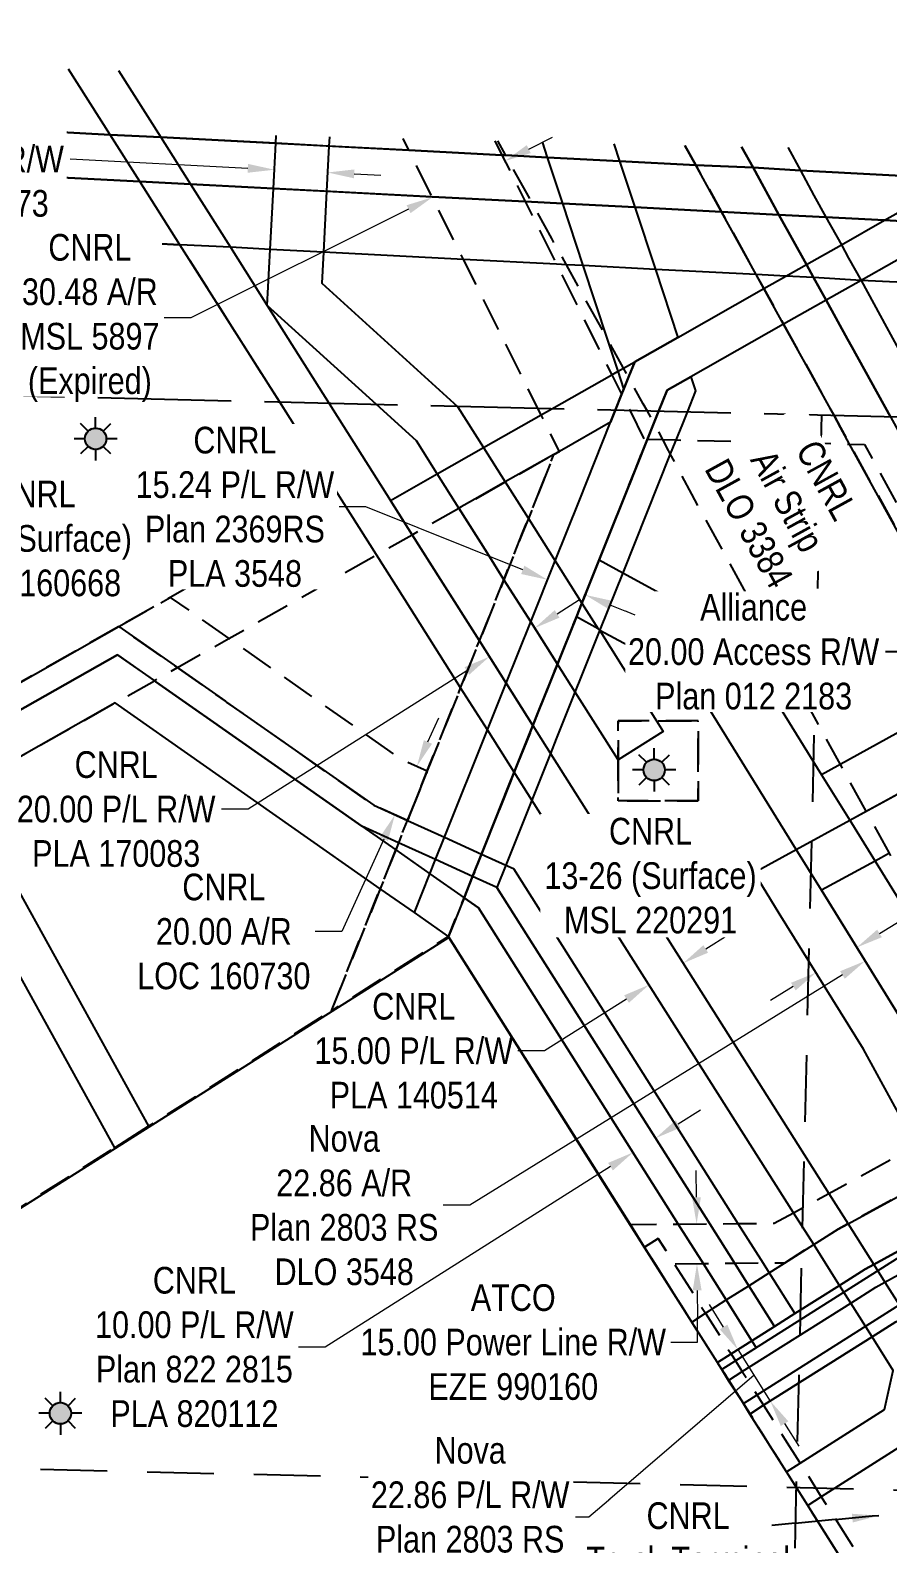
# Model space of a CAD drawing. Extents: x 390804 to 394411, y 6076507 to 6079809.
# Drawn here: x 393411 to 393733, y 6077381 to 6077949 of the extents above; entities that cross this region are included whole.
import ezdxf

# ---------------------------------------------------------------- set-up
doc = ezdxf.new("R2010")
doc.units = 0
doc.header["$LTSCALE"] = 5
doc.header["$PDSIZE"] = 0.5
for name, pattern in [('foc-ACCESSROAD', [3.75, 2.5, -1.25]), ('foc-FLOWLINE', [3.75, 2.5, -1.25]), ('foc-LSD', [8, 5, -3]), ('foc-UNSURVEYED', [12.5, 10, -2.5])]:
    doc.linetypes.add(name, pattern=pattern)
doc.layers.get('Defpoints').update_dxf_attribs({"color": 9})
for name, color, linetype in [('C-AR', 13, 'foc-ACCESSROAD'), ('C-RW', 13, 'Continuous'), ('C-WS', 13, 'foc-ACCESSROAD'), ('C-WS-S', 13, 'Continuous'), ('F-AR', 190, 'foc-ACCESSROAD'), ('F-EZE', 190, 'foc-FLOWLINE'), ('F-RW', 190, 'Continuous'), ('L-SECTION-LSD', 7, 'foc-LSD'), ('L-TITLEDB', 4, 'Continuous'), ('L-USEC', 7, 'foc-UNSURVEYED')]:
    doc.layers.add(name, color=color, linetype=linetype)
for name, color, linetype, lineweight in [('C-AR-T', 13, 'Continuous', 9), ('C-RW-T', 13, 'Continuous', 9), ('C-WS-T', 13, 'Continuous', 9), ('F-AR-T', 190, 'Continuous', 9), ('F-RW-T', 190, 'Continuous', 9)]:
    doc.layers.add(name, color=color, linetype=linetype, lineweight=lineweight)
doc.styles.add('80CG', font='ARIALN.TTF', dxfattribs={"height": 10})
doc.styles.add('80L', font='ARIALN.TTF', dxfattribs={"height": 10})
doc.dimstyles.new('Compass 5 000', dxfattribs={"dimscale": 5, "dimtxt": 9, "dimasz": 2, "dimexe": 0.2, "dimexo": 0.0625, "dimgap": 0.5, "dimtad": 0, "dimtih": 1, "dimtoh": 1, "dimzin": 0, "dimdsep": 46, "dimtxsty": '80CG', "dimcen": 0.1, "dimse1": 1, "dimse2": 1, "dimclrd": 256, "dimclrt": 256, "dimaunit": 1, "dimadec": 4, "dimazin": 0, "dimtfac": 0.06, "dimtofl": 0, "dimtmove": 0, "dimatfit": 1, "dimfxl": 0.2, "dimtolj": 1, "dimtzin": 0, "dimlwd": -1, "dimarcsym": 0})

# ---------------------------------------------------------------- blocks, each defined once
blk = doc.blocks.new('*D27')
at = {"layer": 'C-RW', "transparency": 16777216}
for p, q in [((393323.32, 6077797.19), (393332.07, 6077802.03)), ((393292.71, 6077780.23), (393279.58, 6077772.96)), ((393279.58, 6077772.96), (393269.58, 6077772.96))]:
    blk.add_line(p, q, dxfattribs=at)
for points in [[(393322.51, 6077798.65), (393324.13, 6077795.73), (393314.57, 6077792.34)], [(393291.9, 6077781.69), (393293.52, 6077778.78), (393301.46, 6077785.08)]]:
    blk.add_solid(points, dxfattribs=at)
at = {"layer": 'Defpoints', "color": 0, "transparency": 16777216}
for p in [(393301.46, 6077785.08), (393420.48, 6077601.12), (393407.36, 6077593.85)]:
    blk.add_point(p, dxfattribs=at)
at = {"layer": 'C-RW', "transparency": 16777216, "insert": (393230.49, 6077772.96), "char_height": 10, "attachment_point": 5, "style": '80CG'}
blk.add_mtext('\\A1;CNRL\\P15.00 P/L R/W\\PPlan 912 0653\\PPLA 900059', dxfattribs=at)
blk = doc.blocks.new('*D28')
at = {"layer": 'Defpoints', "color": 0, "transparency": 16777216}
for p in [(393752.53, 6077694), (393753.46, 6077694.51), (393762.19, 6077676.3)]:
    blk.add_point(p, dxfattribs=at)
at = {"layer": 'F-AR', "transparency": 16777216}
for p, q in [((393741.94, 6077715.61), (393731.94, 6077715.61)), ((393748.67, 6077703.29), (393741.94, 6077715.61)), ((393767.91, 6077668.03), (393772.7, 6077659.26))]:
    blk.add_line(p, q, dxfattribs=at)
for points in [[(393750.13, 6077704.09), (393747.2, 6077702.49), (393753.46, 6077694.51)], [(393769.37, 6077668.83), (393766.45, 6077667.24), (393763.12, 6077676.81)]]:
    blk.add_solid(points, dxfattribs=at)
at = {"layer": 'F-AR', "transparency": 16777216, "insert": (393682.53, 6077715.61), "char_height": 10, "attachment_point": 5, "style": '80CG', "bg_fill": 3, "box_fill_scale": 1.1, "bg_fill_color": 256, "bg_fill_true_color": 13158600, "bg_fill_transparency": 0}
blk.add_mtext('\\A1;Alliance\\P20.00 Access R/W\\PPlan 012 2183', dxfattribs=at)
blk = doc.blocks.new('*D33')
at = {"layer": 'C-AR-T', "transparency": 16777216}
for p, q in [((393598.19, 6077904.15), (393607.14, 6077908.63)), ((393553.08, 6077881.61), (393471.47, 6077840.81)), ((393471.47, 6077840.81), (393461.47, 6077840.81))]:
    blk.add_line(p, q, dxfattribs=at)
for points in [[(393597.45, 6077905.65), (393598.94, 6077902.66), (393589.25, 6077899.68)], [(393552.34, 6077883.1), (393553.83, 6077880.12), (393562.03, 6077886.08)]]:
    blk.add_solid(points, dxfattribs=at)
at = {"layer": 'Defpoints', "color": 0, "transparency": 16777216}
for p in [(393562.03, 6077886.08), (393620.57, 6077837.03), (393593.35, 6077823.42)]:
    blk.add_point(p, dxfattribs=at)
at = {"layer": 'C-AR-T', "transparency": 16777216, "insert": (393433.55, 6077840.81), "char_height": 10, "attachment_point": 5, "style": '80CG', "bg_fill": 3, "box_fill_scale": 1.1, "bg_fill_color": 256, "bg_fill_true_color": 13158600, "bg_fill_transparency": 0}
blk.add_mtext('\\A1;CNRL\\P30.48 A/R\\PMSL 5897\\P(Expired)', dxfattribs=at)
blk = doc.blocks.new('*D34')
at = {"layer": 'C-AR-T', "transparency": 16777216}
for p, q in [((393560.36, 6077681.8), (393564.49, 6077690.91)), ((393543.84, 6077645.38), (393528.11, 6077610.68)), ((393528.11, 6077610.68), (393518.11, 6077610.68))]:
    blk.add_line(p, q, dxfattribs=at)
for points in [[(393558.84, 6077682.49), (393561.88, 6077681.11), (393556.23, 6077672.69)], [(393542.32, 6077646.06), (393545.36, 6077644.69), (393547.97, 6077654.48)]]:
    blk.add_solid(points, dxfattribs=at)
at = {"layer": 'Defpoints', "color": 0, "transparency": 16777216}
for p in [(393556.43, 6077672.6), (393547.97, 6077654.48), (393548.17, 6077654.39)]:
    blk.add_point(p, dxfattribs=at)
at = {"layer": 'C-AR-T', "transparency": 16777216, "insert": (393483.81, 6077610.68), "char_height": 10, "attachment_point": 5, "style": '80CG'}
blk.add_mtext('\\A1;CNRL\\P20.00 A/R\\PLOC 160730', dxfattribs=at)
blk = doc.blocks.new('*D38')
at = {"layer": 'C-AR-T', "transparency": 16777216}
for p, q in [((393492.78, 6077896.94), (393426.14, 6077900.41)), ((393532.72, 6077894.87), (393542.71, 6077894.35))]:
    blk.add_line(p, q, dxfattribs=at)
for points in [[(393492.87, 6077898.61), (393492.7, 6077895.28), (393502.77, 6077896.42)], [(393532.81, 6077896.53), (393532.64, 6077893.2), (393522.74, 6077895.38)]]:
    blk.add_solid(points, dxfattribs=at)
at = {"layer": 'Defpoints', "color": 0, "transparency": 16777216}
for p in [(393502.77, 6077896.42), (393501.95, 6077880.74), (393521.92, 6077879.7)]:
    blk.add_point(p, dxfattribs=at)
at = {"layer": 'C-AR-T', "transparency": 16777216, "insert": (393386.6, 6077900.41), "char_height": 10, "attachment_point": 5, "style": '80CG', "bg_fill": 3, "box_fill_scale": 1.1, "bg_fill_color": 256, "bg_fill_true_color": 13158600, "bg_fill_transparency": 0}
blk.add_mtext('\\A1;CNRL\\P20.00 P/L R/W\\PPLA 230673', dxfattribs=at)
blk = doc.blocks.new('*D43')
at = {"layer": 'C-RW-T', "transparency": 16777216}
for p, q in [((393664.56, 6077604.18), (393673.01, 6077609.53)), ((393634.86, 6077585.38), (393604.14, 6077565.94)), ((393604.14, 6077565.94), (393594.14, 6077565.94))]:
    blk.add_line(p, q, dxfattribs=at)
for points in [[(393663.67, 6077605.59), (393665.45, 6077602.77), (393656.11, 6077598.83)], [(393633.97, 6077586.79), (393635.75, 6077583.98), (393643.31, 6077590.73)]]:
    blk.add_solid(points, dxfattribs=at)
at = {"layer": 'Defpoints', "color": 0, "transparency": 16777216}
for p in [(393643.31, 6077590.73), (393677.98, 6077564.27), (393665.19, 6077556.17)]:
    blk.add_point(p, dxfattribs=at)
at = {"layer": 'C-RW-T', "transparency": 16777216, "insert": (393555.05, 6077565.94), "char_height": 10, "attachment_point": 5, "style": '80CG'}
blk.add_mtext('\\A1;CNRL\\P15.00 P/L R/W\\PPLA 140514', dxfattribs=at)
blk = doc.blocks.new('*D45')
at = {"layer": 'C-RW-T', "transparency": 16777216}
for p, q in [((393537.06, 6077769.93), (393527.06, 6077769.93)), ((393595.95, 6077746.34), (393537.06, 6077769.93)), ((393628.65, 6077733.24), (393637.93, 6077729.52))]:
    blk.add_line(p, q, dxfattribs=at)
for points in [[(393596.57, 6077747.89), (393595.33, 6077744.79), (393605.23, 6077742.62)], [(393629.27, 6077734.78), (393628.03, 6077731.69), (393619.37, 6077736.96)]]:
    blk.add_solid(points, dxfattribs=at)
at = {"layer": 'Defpoints', "color": 0, "transparency": 16777216}
for p in [(393605.23, 6077742.62), (393593.18, 6077712.53), (393607.31, 6077706.87)]:
    blk.add_point(p, dxfattribs=at)
at = {"layer": 'C-RW-T', "transparency": 16777216, "insert": (393487.97, 6077769.93), "char_height": 10, "attachment_point": 5, "style": '80CG', "bg_fill": 3, "box_fill_scale": 1.1, "bg_fill_color": 256, "bg_fill_true_color": 13158600, "bg_fill_transparency": 0}
blk.add_mtext('\\A1;CNRL\\P15.24 P/L R/W\\PPlan 2369RS\\PPLA 3548', dxfattribs=at)
blk = doc.blocks.new('*D48')
at = {"layer": 'C-RW-T', "transparency": 16777216}
for p, q in [((393608.82, 6077729.85), (393617.27, 6077735.19)), ((393574.97, 6077708.44), (393492.97, 6077656.58)), ((393492.97, 6077656.58), (393482.97, 6077656.58))]:
    blk.add_line(p, q, dxfattribs=at)
for points in [[(393607.92, 6077731.25), (393609.71, 6077728.44), (393600.36, 6077724.5)], [(393574.08, 6077709.85), (393575.86, 6077707.03), (393583.42, 6077713.78)]]:
    blk.add_solid(points, dxfattribs=at)
at = {"layer": 'Defpoints', "color": 0, "transparency": 16777216}
for p in [(393596.26, 6077730.99), (393579.31, 6077720.28), (393583.42, 6077713.78)]:
    blk.add_point(p, dxfattribs=at)
at = {"layer": 'C-RW-T', "transparency": 16777216, "insert": (393443.43, 6077656.58), "char_height": 10, "attachment_point": 5, "style": '80CG'}
blk.add_mtext('\\A1;CNRL\\P20.00 P/L R/W\\PPLA 170083', dxfattribs=at)
blk = doc.blocks.new('*D50')
at = {"layer": 'C-RW-T', "transparency": 16777216}
for p, q in [((393654.19, 6077538.55), (393662.64, 6077543.89)), ((393628.84, 6077522.52), (393521.84, 6077454.85)), ((393521.84, 6077454.85), (393511.84, 6077454.85))]:
    blk.add_line(p, q, dxfattribs=at)
for points in [[(393653.3, 6077539.95), (393655.08, 6077537.14), (393645.74, 6077533.2)], [(393627.95, 6077523.93), (393629.73, 6077521.11), (393637.3, 6077527.86)]]:
    blk.add_solid(points, dxfattribs=at)
at = {"layer": 'Defpoints', "color": 0, "transparency": 16777216}
for p in [(393637.3, 6077527.86), (393653.28, 6077521.27), (393644.84, 6077515.93)]:
    blk.add_point(p, dxfattribs=at)
at = {"layer": 'C-RW-T', "transparency": 16777216, "insert": (393472.76, 6077454.85), "char_height": 10, "attachment_point": 5, "style": '80CG'}
blk.add_mtext('\\A1;CNRL\\P10.00 P/L R/W\\PPlan 822 2815\\PPLA 820112', dxfattribs=at)
blk = doc.blocks.new('*D57')
at = {"layer": 'Defpoints', "color": 0, "transparency": 16777216}
for p in [(393724.35, 6077599.66), (393757.92, 6077588.81), (393738.48, 6077576.8)]:
    blk.add_point(p, dxfattribs=at)
at = {"layer": 'F-AR-T', "transparency": 16777216}
for p, q in [((393752.3, 6077616.93), (393760.8, 6077622.19)), ((393715.85, 6077594.41), (393576.07, 6077508.03)), ((393576.07, 6077508.03), (393566.07, 6077508.03))]:
    blk.add_line(p, q, dxfattribs=at)
for points in [[(393751.42, 6077618.35), (393753.17, 6077615.52), (393743.79, 6077611.68)], [(393714.97, 6077595.82), (393716.72, 6077592.99), (393724.35, 6077599.66)]]:
    blk.add_solid(points, dxfattribs=at)
at = {"layer": 'F-AR-T', "transparency": 16777216, "insert": (393528.96, 6077508.03), "char_height": 10, "attachment_point": 5, "style": '80CG'}
blk.add_mtext('\\A1;Nova\\P22.86 A/R\\PPlan 2803 RS\\PDLO 3548', dxfattribs=at)
blk = doc.blocks.new('*D63')
at = {"layer": 'Defpoints', "color": 0, "transparency": 16777216}
for p in [(393721.23, 6077604.74), (393728.11, 6077593.59), (393712.81, 6077584.15)]:
    blk.add_point(p, dxfattribs=at)
at = {"layer": 'F-RW-T', "transparency": 16777216}
for p, q in [((393729.74, 6077609.99), (393756.55, 6077626.52)), ((393756.55, 6077626.52), (393766.55, 6077626.52)), ((393697.42, 6077590.06), (393688.91, 6077584.81))]:
    blk.add_line(p, q, dxfattribs=at)
for points in [[(393728.87, 6077611.41), (393730.62, 6077608.57), (393721.23, 6077604.74)], [(393696.55, 6077591.47), (393698.3, 6077588.64), (393705.93, 6077595.31)]]:
    blk.add_solid(points, dxfattribs=at)
at = {"layer": 'F-RW-T', "transparency": 16777216, "insert": (393805.63, 6077626.52), "char_height": 10, "attachment_point": 5, "style": '80CG', "bg_fill": 3, "box_fill_scale": 1.1, "bg_fill_color": 256, "bg_fill_true_color": 13158600, "bg_fill_transparency": 0}
blk.add_mtext('\\A1;Alliance\\P18.00 P/L R/W\\PPlan 012 2193\\PDPL 982617', dxfattribs=at)
blk = doc.blocks.new('*D72')
at = {"layer": 'Defpoints', "color": 0, "transparency": 16777216}
for p in [(393686.17, 6077459.97), (393698.37, 6077440.65), (393688.79, 6077434.61)]:
    blk.add_point(p, dxfattribs=at)
at = {"layer": 'F-RW-T', "transparency": 16777216}
for p, q in [((393671.26, 6077462.38), (393665.92, 6077470.84)), ((393676.6, 6077453.93), (393688.79, 6077434.61)), ((393682.7, 6077444.27), (393620.75, 6077391.07)), ((393694.13, 6077426.15), (393699.47, 6077417.7)), ((393620.75, 6077391.07), (393615.75, 6077391.07))]:
    blk.add_line(p, q, dxfattribs=at)
for points in [[(393672.67, 6077463.27), (393669.85, 6077461.49), (393676.6, 6077453.93)], [(393695.54, 6077427.04), (393692.72, 6077425.26), (393688.79, 6077434.61)]]:
    blk.add_solid(points, dxfattribs=at)
at = {"layer": 'F-RW-T', "transparency": 16777216, "insert": (393576.21, 6077391.07), "char_height": 10, "attachment_point": 5, "style": '80CG', "bg_fill": 3, "box_fill_scale": 1.1, "bg_fill_color": 256, "bg_fill_true_color": 13158600, "bg_fill_transparency": 0}
blk.add_mtext('\\A1;Nova\\P22.86 P/L R/W\\PPlan 2803 RS\\PDPL 3598', dxfattribs=at)
blk = doc.blocks.new('*D73')
at = {"layer": 'Defpoints', "color": 0, "transparency": 16777216}
for p in [(393670.25, 6077501.1), (393661.27, 6077486.1), (393670.37, 6077486.17)]:
    blk.add_point(p, dxfattribs=at)
at = {"layer": 'F-RW-T', "transparency": 16777216}
for p, q in [((393661.08, 6077511.03), (393661, 6077521.03)), ((393661.35, 6077476.1), (393661.43, 6077466.1)), ((393661.51, 6077456.67), (393661.43, 6077466.1)), ((393651.51, 6077456.67), (393661.51, 6077456.67))]:
    blk.add_line(p, q, dxfattribs=at)
for points in [[(393662.74, 6077511.04), (393659.41, 6077511.02), (393661.15, 6077501.03)], [(393663.02, 6077476.11), (393659.69, 6077476.08), (393661.27, 6077486.1)]]:
    blk.add_solid(points, dxfattribs=at)
at = {"layer": 'F-RW-T', "transparency": 16777216, "insert": (393592.37, 6077456.67), "char_height": 10, "attachment_point": 5, "style": '80CG'}
blk.add_mtext('\\A1;ATCO\\P15.00 Power Line R/W\\PEZE 990160', dxfattribs=at)
blk = doc.blocks.new('GAS')
h = blk.add_hatch(color=255)
h.dxf.hatch_style = 1
edge = h.paths.add_edge_path()
edge.add_arc((0, 0), 0.9, 0, 360)
for p, q in [((-0.57, 0.57), (-1.14, 1.14)), ((0, 0.81), (0, 1.62)), ((0.57, 0.57), (1.14, 1.14)), ((-0.81, 0), (-1.62, 0)), ((1.62, 0), (0.81, 0)), ((-0.57, -0.57), (-1.14, -1.14)), ((0, -0.81), (0, -1.62)), ((1.14, -1.14), (0.57, -0.57))]:
    blk.add_line(p, q)
blk.add_circle((0, 0), 0.8)

msp = doc.modelspace()

# ---------------------------------------------------------------- linework, layer by layer
at = {"layer": 'C-AR', "flags": 128}
for points in [[(393585.469, 6077907.261), (393588.139, 6077901.918), (393596.865, 6077884.452), (393608.606, 6077860.96), (393629.315, 6077819.522), (393633.012, 6077812.121), (393636.174, 6077806.031), (393642.127, 6077793.887), (393638.224, 6077784.135), (393624.589, 6077750.053), (393618.114, 6077733.868), (393616.042, 6077728.69), (393608.952, 6077710.97), (393601.896, 6077693.334), (393599.748, 6077687.964), (393592.737, 6077670.44), (393580.462, 6077639.761), (393577.117, 6077631.399), (393573.894, 6077623.343), (393568.08, 6077608.81), (393524.146, 6077581.022), (393542.462, 6077626.777), (393548.278, 6077641.306), (393549.347, 6077643.982), (393552.687, 6077652.343), (393560.127, 6077670.922), (393572.634, 6077702.154), (393579.666, 6077719.721), (393588.85, 6077742.651), (393595.872, 6077760.205), (393598.04, 6077765.624), (393607.646, 6077789.643), (393609.655, 6077790.802), (393602.816, 6077804.482), (393601.622, 6077806.863), (393573.677, 6077862.773), (393561.932, 6077886.267), (393553.203, 6077903.733), (393551.025, 6077908.089)], [(393656.76, 6077905.547), (393660.828, 6077898.142), (393670.478, 6077880.629), (393683.487, 6077857.066), (393686.373, 6077851.812), (393693.767, 6077838.493), (393703.427, 6077820.977), (393712.683, 6077804.191), (393715.11, 6077799.765), (393718.55, 6077793.52), (393768.514, 6077702.804), (393778.287, 6077685.107), (393786.861, 6077669.5), (393835.678, 6077580.97), (393836.439, 6077579.686), (393842.966, 6077567.77), (393849.839, 6077555.327), (393850.273, 6077554.55), (393857.247, 6077541.876), (393875.318, 6077509.066), (393884.96, 6077491.56), (393940.764, 6077390.257), (393948.145, 6077376.858), (393955.468, 6077363.464), (393962.891, 6077350.064), (393973.15, 6077331.546), (393991.844, 6077297.679), (393993.364, 6077294.929), (394000.596, 6077281.808), (394005.998, 6077272.06), (394007.798, 6077268.783), (394014.233, 6077257.061), (394015.019, 6077255.629), (394018.162, 6077249.903), (394019.231, 6077247.957), (394027.887, 6077232.189), (394029.372, 6077229.485), (394042.196, 6077206.123), (394046.821, 6077197.699), (394063.681, 6077166.987), (394095.217, 6077109.541), (394127.988, 6077049.837), (394142.846, 6077022.777), (394143.435, 6077021.703), (394145.939, 6077017.148), (394145.306, 6077016.799), (394142.302, 6077015.145), (394131.23, 6077009.046), (394097.332, 6076990.372), (394096.802, 6076989.822), (394092.582, 6076987.682), (394092.359, 6076988.087), (394091.017, 6076990.524), (394087.21, 6076997.45), (394074.734, 6077020.104), (394072.773, 6077023.635), (394051.505, 6077062.303), (394037.274, 6077088.153), (394021.09, 6077117.555), (393986.727, 6077179.976), (393975.714, 6077199.984), (393966.896, 6077216.002), (393956.039, 6077235.725), (393948.463, 6077249.488), (393947.968, 6077250.387), (393946.385, 6077253.232), (393939.138, 6077266.428), (393938.121, 6077268.274), (393937.672, 6077269.091), (393935.019, 6077273.91), (393934.281, 6077275.251), (393927.842, 6077286.948), (393913.581, 6077312.854), (393903.369, 6077331.405), (393896.011, 6077344.771), (393888.633, 6077358.173), (393881.256, 6077371.576), (393823.154, 6077477.116), (393815.908, 6077490.279), (393806.445, 6077507.469), (393799.144, 6077520.733), (393796.689, 6077525.192), (393789.397, 6077538.442), (393782.148, 6077551.61), (393733.443, 6077640.087), (393724.77, 6077655.843), (393659.31, 6077774.76), (393651.281, 6077789.866), (393650.608, 6077791.133), (393648.457, 6077795.181), (393645.14, 6077801.422), (393642.673, 6077805.875), (393641.124, 6077808.674), (393635.617, 6077818.631), (393633.732, 6077822.035), (393627.75, 6077832.846), (393612.296, 6077860.768), (393606.841, 6077870.625), (393599.258, 6077884.328), (393589.564, 6077901.846), (393586.582, 6077907.234)]]:
    msp.add_lwpolyline(points, dxfattribs=at)
msp.add_lwpolyline([(393560.127, 6077670.922), (393552.687, 6077652.343), (393540.013, 6077658.091), (393484.856, 6077696.768), (393484.449, 6077697.054), (393466.957, 6077709.32), (393466.41, 6077709.702), (393444.437, 6077725.112), (393463.708, 6077736.022), (393485.681, 6077720.614), (393486.162, 6077720.276), (393504.027, 6077707.748), (393549.966, 6077675.536), (393560.127, 6077670.922)], close=True, dxfattribs=at)
at = {"layer": 'C-RW', "flags": 128}
for points in [[(393744.919, 6077422.153), (393707.904, 6077398.747), (393702.807, 6077395.485), (393694.835, 6077408.116), (393699.933, 6077411.379), (393731.664, 6077431.492), (393734.927, 6077446.051), (393726.975, 6077458.713), (393718.944, 6077471.381), (393714.74, 6077478.011), (393705.054, 6077493.288), (393697.463, 6077505.262), (393599.338, 6077660.029), (393592.737, 6077670.44), (393582.687, 6077686.293), (393572.634, 6077702.154), (393551.691, 6077735.188), (393541.068, 6077751.943), (393528.062, 6077772.456), (393504.767, 6077809.195), (393467.295, 6077868.304), (393452.293, 6077891.966), (393441.138, 6077909.56), (393425.59, 6077934.08)], [(393444.355, 6077933.666), (393460.23, 6077908.568), (393471.355, 6077890.975), (393486.32, 6077867.314), (393500.118, 6077845.502), (393523.358, 6077808.747), (393546.335, 6077772.423), (393554.485, 6077759.536), (393565.081, 6077742.783), (393579.666, 6077719.721), (393589.706, 6077703.844), (393599.748, 6077687.964), (393606.342, 6077677.537), (393710.715, 6077512.514), (393717.934, 6077501.101), (393727.579, 6077485.851), (393731.784, 6077479.203), (393739.818, 6077466.5)], [(393523.432, 6077908.752), (393523.252, 6077905.29), (393522.369, 6077888.323), (393521.182, 6077865.502), (393520.58, 6077853.929), (393571.51, 6077807.588), (393581.225, 6077792.226), (393589.395, 6077779.302), (393598.04, 6077765.624), (393608.069, 6077749.758), (393618.114, 6077733.868), (393624.183, 6077724.266), (393624.795, 6077723.662), (393646.047, 6077689.677), (393648.546, 6077685.724), (393631.691, 6077675.045), (393615.539, 6077700.524), (393608.952, 6077710.97), (393598.899, 6077726.837), (393588.85, 6077742.651), (393582.521, 6077752.698), (393571.921, 6077769.432), (393563.818, 6077782.346), (393556.02, 6077794.682), (393541.013, 6077808.322), (393500.118, 6077845.502), (393501.216, 6077866.539), (393502.403, 6077889.361), (393503.286, 6077906.328), (393503.437, 6077909.233)], [(393630.078, 6077906.188), (393632.247, 6077899.627), (393637.967, 6077882.315), (393645.661, 6077859.032), (393654.083, 6077833.549), (393637.929, 6077824.411), (393635.617, 6077818.631), (393633.88, 6077814.291), (393631.703, 6077820.881), (393627.75, 6077832.846), (393618.632, 6077860.437), (393610.938, 6077883.721), (393605.216, 6077901.032), (393603.299, 6077906.832)], [(393948.145, 6077376.858), (393940.764, 6077390.257), (393884.96, 6077491.56), (393875.318, 6077509.066), (393857.247, 6077541.876), (393850.273, 6077554.55), (393849.839, 6077555.327), (393842.966, 6077567.77), (393836.439, 6077579.686), (393835.678, 6077580.97), (393786.861, 6077669.5), (393778.287, 6077685.107), (393768.514, 6077702.804), (393718.55, 6077793.52), (393715.11, 6077799.765), (393712.683, 6077804.191), (393703.427, 6077820.977), (393693.767, 6077838.493), (393686.373, 6077851.812), (393683.487, 6077857.066), (393670.478, 6077880.629), (393660.828, 6077898.142), (393656.76, 6077905.547)], [(393677.973, 6077905.037), (393682.319, 6077897.208), (393692.033, 6077879.504), (393702.327, 6077860.837), (393705.027, 6077855.943), (393709.686, 6077847.498), (393717.738, 6077832.887), (393719.345, 6077829.971), (393733.836, 6077803.683), (393784.564, 6077711.563), (393794.221, 6077694.029), (393802.939, 6077678.297), (393851.78, 6077589.721), (393852.449, 6077588.51), (393859.067, 6077576.503), (393865.027, 6077565.687), (393868.469, 6077559.425), (393872.461, 6077552.178), (393891.35, 6077517.902), (393900.999, 6077500.394), (393958.607, 6077395.872), (393965.989, 6077382.478), (393973.231, 6077369.048)], [(393733.836, 6077803.683), (393719.345, 6077829.971), (393717.738, 6077832.887), (393709.686, 6077847.498), (393705.027, 6077855.943), (393702.327, 6077860.837), (393692.033, 6077879.504), (393682.319, 6077897.208), (393677.973, 6077905.037)], [(393695.414, 6077904.617), (393695.425, 6077904.598), (393700.061, 6077896.101), (393705.164, 6077886.748), (393709.667, 6077878.587), (393715.434, 6077868.224), (393718.161, 6077863.192), (393722.913, 6077854.924), (393732.349, 6077837.32), (393750.964, 6077803.271)], [(393760.041, 6077875.821), (393722.913, 6077854.924), (393709.686, 6077847.498), (393693.767, 6077838.493), (393658.955, 6077818.802), (393650.086, 6077813.786), (393646.883, 6077805.773), (393645.14, 6077801.422), (393642.702, 6077795.325), (393642.127, 6077793.887), (393638.224, 6077784.135), (393624.589, 6077750.053), (393618.114, 6077733.868), (393616.042, 6077728.69), (393608.952, 6077710.97), (393601.896, 6077693.334), (393599.748, 6077687.964), (393592.737, 6077670.44), (393580.462, 6077639.761), (393577.117, 6077631.399), (393573.894, 6077623.343), (393568.08, 6077608.81), (393555.286, 6077617.784), (393561.09, 6077632.317), (393563.242, 6077637.683), (393566.59, 6077646.048), (393582.687, 6077686.293), (393589.706, 6077703.844), (393598.899, 6077726.837), (393608.069, 6077749.758), (393617.029, 6077772.159), (393628.852, 6077801.72), (393630.631, 6077806.165), (393633.012, 6077812.121), (393633.88, 6077814.291), (393635.617, 6077818.631), (393637.929, 6077824.411), (393654.083, 6077833.549), (393686.373, 6077851.812), (393694.632, 6077856.485), (393702.327, 6077860.837), (393715.434, 6077868.224), (393731.681, 6077877.442), (393759.23, 6077893.026)], [(393381.793, 6077689.645), (393444.437, 6077725.112), (393466.41, 6077709.703), (393466.957, 6077709.32), (393484.449, 6077697.054), (393484.856, 6077696.768), (393540.013, 6077658.091), (393552.686, 6077652.343), (393559.084, 6077649.449), (393566.59, 6077646.048), (393580.462, 6077639.761), (393589.576, 6077635.632), (393592.437, 6077634.334), (393676.664, 6077501.159), (393686.066, 6077486.294), (393688.358, 6077482.671), (393697.987, 6077467.434), (393690.38, 6077462.631), (393680.761, 6077477.829), (393675.456, 6077486.212), (393666.057, 6077501.07), (393586.229, 6077627.27), (393577.117, 6077631.399), (393563.242, 6077637.683), (393555.738, 6077641.087), (393549.346, 6077643.983), (393535.531, 6077650.244), (393476.229, 6077691.829), (393475.785, 6077692.14), (393458.315, 6077704.391), (393457.742, 6077704.793), (393443.923, 6077714.483), (393378.318, 6077677.34)], [(393378.318, 6077677.34), (393443.923, 6077714.483), (393457.743, 6077704.792), (393458.315, 6077704.391), (393475.785, 6077692.14), (393476.229, 6077691.829), (393535.531, 6077650.244), (393548.278, 6077641.306), (393561.085, 6077632.323), (393573.894, 6077623.343), (393579.324, 6077619.535), (393654.283, 6077501.001), (393663.692, 6077486.126), (393672.275, 6077472.55), (393681.839, 6077457.192), (393683.49, 6077454.537), (393675.756, 6077449.692), (393670.643, 6077446.42), (393669.501, 6077448.249), (393668.988, 6077449.082), (393659.35, 6077464.259), (393641.611, 6077492.352), (393636.286, 6077500.773), (393568.081, 6077608.811), (393555.286, 6077617.784), (393542.462, 6077626.777), (393443.059, 6077696.48), (393385.693, 6077664.006)], [(393395.787, 6077645.758), (393455.58, 6077537.654), (393442.886, 6077529.627), (393382.775, 6077638.306)], [(393735.88, 6077464.296), (393726.994, 6077458.683), (393686.278, 6077433.018), (393681.13, 6077429.716), (393678.049, 6077434.722), (393673.185, 6077442.43), (393678.274, 6077445.704), (393718.944, 6077471.381), (393728.368, 6077477.33), (393731.784, 6077479.203), (393764.792, 6077497.293)], [(393744.763, 6077328.94), (393705.53, 6077391.144), (393702.807, 6077395.485), (393694.835, 6077408.116), (393681.13, 6077429.716), (393686.278, 6077433.018), (393726.994, 6077458.683), (393735.88, 6077464.296), (393739.839, 6077466.467), (393744.096, 6077468.83), (393771.916, 6077484.053), (393840.581, 6077358.762)]]:
    msp.add_lwpolyline(points, dxfattribs=at)
for points in [[(393601.896, 6077693.334), (393599.748, 6077687.964), (393589.706, 6077703.844), (393579.666, 6077719.721), (393565.081, 6077742.783), (393554.485, 6077759.536), (393546.335, 6077772.423), (393563.818, 6077782.346), (393581.225, 6077792.226), (393602.816, 6077804.482), (393606.804, 6077806.738), (393629.315, 6077819.522), (393631.704, 6077820.88), (393633.732, 6077822.035), (393637.929, 6077824.411), (393635.617, 6077818.631), (393633.88, 6077814.291), (393633.012, 6077812.121), (393630.631, 6077806.165), (393628.852, 6077801.72), (393609.655, 6077790.802), (393607.646, 6077789.643), (393589.395, 6077779.302), (393577.94, 6077772.815), (393571.921, 6077769.432), (393582.521, 6077752.698), (393588.85, 6077742.651), (393598.899, 6077726.837), (393608.952, 6077710.97), (393601.896, 6077693.334)], [(393690.38, 6077462.631), (393681.839, 6077457.192), (393672.27, 6077472.542), (393663.688, 6077486.12), (393654.279, 6077500.997), (393579.324, 6077619.535), (393573.893, 6077623.343), (393577.117, 6077631.399), (393580.462, 6077639.761), (393592.736, 6077670.439), (393599.747, 6077687.963), (393601.896, 6077693.334), (393608.969, 6077711.013), (393616.041, 6077728.69), (393624.589, 6077750.054), (393638.223, 6077784.135), (393642.126, 6077793.888), (393645.14, 6077801.422), (393646.883, 6077805.773), (393650.086, 6077813.786), (393658.955, 6077818.802), (393660.721, 6077813.461), (393657.546, 6077805.517), (393655.804, 6077801.169), (393652.133, 6077791.995), (393651.281, 6077789.866), (393633.431, 6077745.248), (393624.884, 6077723.885), (393608.496, 6077682.922), (393606.341, 6077677.536), (393599.337, 6077660.028), (393589.576, 6077635.632), (393586.229, 6077627.27), (393666.056, 6077501.074), (393675.454, 6077486.217), (393680.761, 6077477.829), (393690.38, 6077462.631)], [(393948.98, 6077271.596), (393806.191, 6077532.171), (393670.661, 6077446.42), (393678.678, 6077433.749), (393800.715, 6077510.963), (393935.709, 6077264.612)]]:
    msp.add_lwpolyline(points, close=True, dxfattribs=at)
at = {"layer": 'C-WS', "flags": 128}
for points in [[(393444.437, 6077725.112), (393381.793, 6077689.645), (393318.887, 6077803.366), (393336.364, 6077813.255), (393436.478, 6077869.906), (393467.295, 6077868.304), (393504.767, 6077809.195), (393528.062, 6077772.456), (393463.708, 6077736.022), (393444.437, 6077725.112)], [(393642.702, 6077795.325), (393648.457, 6077795.181), (393653.362, 6077795.065), (393657.398, 6077794.969), (393718.55, 6077793.52), (393724.098, 6077793.389), (393772.588, 6077705.027), (393782.291, 6077687.349), (393790.882, 6077671.698), (393839.547, 6077583.024), (393846.798, 6077569.832), (393853.409, 6077557.762), (393854.542, 6077555.694), (393860.805, 6077544.286), (393879.014, 6077511.103), (393888.63, 6077493.581), (393944.665, 6077391.485), (393952.023, 6077378.08), (393959.371, 6077364.691), (393966.733, 6077351.278), (393976.907, 6077332.743), (393996.7, 6077296.683), (394003.935, 6077283.569), (394000.596, 6077281.808), (393985.335, 6077273.736), (393971.919, 6077266.704), (393970.353, 6077265.823), (393963.619, 6077262.308), (393946.385, 6077253.232), (393942.991, 6077251.496), (393933.308, 6077246.383), (393922.764, 6077240.832), (393922.029, 6077240.437), (393909.275, 6077233.74), (393892.551, 6077224.96), (393889.053, 6077223.109), (393885.657, 6077221.3), (393884.741, 6077220.826), (393878.954, 6077217.753), (393863.842, 6077209.803), (393796.727, 6077174.513), (393778.927, 6077165.166), (393765.605, 6077158.167), (393763.485, 6077157.054), (393727.702, 6077138.253), (393709.509, 6077128.721), (393700.812, 6077124.162), (393695.744, 6077121.519), (393691.743, 6077119.413), (393678.082, 6077112.255), (393586.946, 6077064.534), (393563.958, 6077052.541), (393558.858, 6077049.781), (393483.562, 6077009.92), (393474.853, 6077005.306), (393474.136, 6077004.932), (393473.897, 6077005.33), (393473.538, 6077005.905), (393463.307, 6077021.826), (393452.491, 6077038.669), (393442.875, 6077053.643), (393528.295, 6077107.673), (393590.408, 6077146.963), (393614.277, 6077162.064), (393631.248, 6077172.796), (393645.971, 6077182.109), (393654.729, 6077187.64), (393667.926, 6077195.997), (393676.82, 6077201.716), (393685.588, 6077207.29), (393703.198, 6077218.491), (393707.219, 6077221.017), (393720.21, 6077229.181), (393724.15, 6077231.652), (393732.889, 6077237.18), (393737.004, 6077239.787), (393749.539, 6077247.689), (393762.428, 6077255.831), (393779.709, 6077266.652), (393780.036, 6077266.857), (393782.882, 6077268.685), (393769.796, 6077289.225), (393768.554, 6077291.462), (393759.294, 6077306.015), (393756.994, 6077309.632), (393753.689, 6077315.025), (393753.251, 6077315.509), (393752.325, 6077316.973), (393745.646, 6077327.668), (393744.763, 6077328.94), (393705.53, 6077391.144), (393702.807, 6077395.485), (393694.835, 6077408.116), (393689.143, 6077417.129), (393681.169, 6077429.782), (393678.049, 6077434.722), (393673.185, 6077442.43), (393670.661, 6077446.42), (393669.504, 6077448.254), (393668.988, 6077449.082), (393659.357, 6077464.261), (393641.614, 6077492.358), (393636.289, 6077500.779), (393568.08, 6077608.81), (393573.894, 6077623.343), (393577.117, 6077631.399), (393580.462, 6077639.761), (393592.737, 6077670.44), (393599.748, 6077687.964), (393601.896, 6077693.334), (393608.952, 6077710.97), (393616.042, 6077728.69), (393618.114, 6077733.868), (393624.589, 6077750.053), (393638.224, 6077784.135), (393642.127, 6077793.887), (393642.702, 6077795.325)], [(393275.229, 6077423.543), (393228.093, 6077393.818), (393143.967, 6077527.154), (393264.435, 6077595.348), (393268.39, 6077597.595), (393273.699, 6077600.601), (393277.669, 6077602.851), (393279.508, 6077603.892), (393310.091, 6077621.189), (393363.85, 6077651.631), (393372.645, 6077656.619), (393385.693, 6077664.005), (393443.063, 6077696.476), (393457.743, 6077704.791), (393466.41, 6077709.702), (393485.681, 6077720.614), (393541.068, 6077751.943), (393554.485, 6077759.536), (393571.921, 6077769.432), (393577.94, 6077772.815), (393589.395, 6077779.302), (393607.646, 6077789.643), (393598.04, 6077765.624), (393595.872, 6077760.205), (393588.85, 6077742.651), (393579.666, 6077719.721), (393572.634, 6077702.154), (393560.127, 6077670.922), (393552.687, 6077652.343), (393549.347, 6077643.982), (393548.278, 6077641.306), (393542.462, 6077626.777), (393524.146, 6077581.022), (393455.58, 6077537.654), (393442.886, 6077529.627), (393357.771, 6077475.792), (393353.906, 6077473.353), (393348.755, 6077470.097), (393344.897, 6077467.65), (393305.861, 6077442.923), (393275.229, 6077423.543)], [(393631.691, 6077675.045), (393631.713, 6077659.688), (393661.702, 6077659.688), (393661.703, 6077689.676), (393646.047, 6077689.677), (393631.714, 6077689.676), (393631.691, 6077675.045)], [(393661.702, 6077659.688), (393631.713, 6077659.688), (393631.691, 6077675.045), (393631.714, 6077689.676), (393646.047, 6077689.677), (393661.703, 6077689.676), (393661.702, 6077659.688)]]:
    msp.add_lwpolyline(points, close=True, dxfattribs=at)
at = {"layer": 'F-AR', "linetype": 'Continuous', "flags": 128}
msp.add_lwpolyline([(393739.228, 6077575.592), (393707.965, 6077626.181), (393698.527, 6077641.454), (393659.017, 6077705.334), (393624.795, 6077723.662), (393624.183, 6077724.266), (393616.042, 6077728.69), (393618.114, 6077733.868), (393624.589, 6077750.053), (393633.431, 6077745.248), (393675.261, 6077722.513), (393708.05, 6077669.51), (393718.612, 6077652.476), (393728.091, 6077637.14), (393758.979, 6077587.1)], dxfattribs=at)
at = {"layer": 'F-EZE', "flags": 128}
for points in [[(393857.954, 6077640.638), (393878.119, 6077604.009), (393881.172, 6077605.683), (393888.382, 6077592.532), (393885.373, 6077590.886), (393887.046, 6077587.847), (393873.92, 6077580.618), (393872.228, 6077583.699), (393859.067, 6077576.503), (393853.059, 6077573.214), (393846.798, 6077569.832), (393842.966, 6077567.77), (393789.397, 6077538.442), (393786.52, 6077536.873), (393766.467, 6077525.916), (393750.674, 6077517.287), (393749.939, 6077518.583), (393717.934, 6077501.101), (393714.184, 6077499.053), (393705.054, 6077493.288), (393694.079, 6077486.359), (393686.067, 6077486.292), (393675.457, 6077486.21), (393663.694, 6077486.117), (393652.853, 6077485.991), (393646.767, 6077495.632), (393641.614, 6077492.358), (393636.289, 6077500.779), (393654.288, 6077500.99), (393666.058, 6077501.068), (393676.665, 6077501.157), (393690.18, 6077501.275), (393697.463, 6077505.262), (393710.715, 6077512.514), (393743.465, 6077530.439), (393759.25, 6077539.078), (393779.295, 6077550.049), (393782.148, 6077551.61), (393835.678, 6077580.97), (393839.547, 6077583.024), (393851.78, 6077589.721), (393864.932, 6077596.92), (393844.817, 6077633.412), (393842.728, 6077637.201), (393855.869, 6077644.428), (393857.954, 6077640.638)], [(393889.053, 6077223.109), (393891.394, 6077218.85), (393885.657, 6077221.3), (393876.568, 6077225.224), (393867.86, 6077228.952), (393858.334, 6077233.06), (393779.709, 6077266.652), (393780.036, 6077266.857), (393782.882, 6077268.685), (393769.796, 6077289.225), (393768.554, 6077291.462), (393759.294, 6077306.015), (393756.994, 6077309.632), (393753.689, 6077315.025), (393753.251, 6077315.509), (393752.325, 6077316.973), (393745.646, 6077327.668), (393744.763, 6077328.94), (393705.53, 6077391.144), (393702.807, 6077395.485), (393694.835, 6077408.116), (393689.143, 6077417.129), (393681.169, 6077429.782), (393678.049, 6077434.722), (393673.185, 6077442.43), (393670.661, 6077446.42), (393669.504, 6077448.254), (393668.988, 6077449.082), (393659.357, 6077464.261), (393641.614, 6077492.358), (393646.767, 6077495.632), (393652.853, 6077485.991), (393664.489, 6077467.549), (393674.084, 6077452.343), (393675.756, 6077449.692), (393678.274, 6077445.704), (393686.278, 6077433.018), (393694.28, 6077420.336), (393699.933, 6077411.379), (393707.904, 6077398.747), (393751.078, 6077330.65), (393753.145, 6077327.051), (393759.366, 6077317.535), (393760.717, 6077315.054), (393761.645, 6077313.582), (393765.328, 6077307.746), (393776.735, 6077289.668), (393789.865, 6077268.86), (393855.896, 6077240.743), (393874.197, 6077232.888), (393874.834, 6077232.606), (393892.551, 6077224.96), (393889.053, 6077223.109)]]:
    msp.add_lwpolyline(points, close=True, dxfattribs=at)
at = {"layer": 'F-RW', "flags": 128}
for points in [[(393759.23, 6077893.026), (393700.061, 6077896.101), (393682.319, 6077897.208), (393660.828, 6077898.142), (393632.247, 6077899.627), (393605.216, 6077901.032), (393589.564, 6077901.846), (393588.139, 6077901.918), (393553.203, 6077903.733), (393523.252, 6077905.29), (393503.286, 6077906.328), (393460.23, 6077908.568), (393441.138, 6077909.56), (393418.403, 6077910.743), (393317.081, 6077916.013)], [(393317.081, 6077916.013), (393418.403, 6077910.743), (393441.138, 6077909.56), (393460.23, 6077908.568), (393553.203, 6077903.733), (393588.139, 6077901.918), (393589.564, 6077901.846), (393605.216, 6077901.032), (393632.247, 6077899.627), (393660.828, 6077898.142), (393682.317, 6077897.214), (393700.061, 6077896.101), (393759.23, 6077893.026)], [(394088.732, 6077681.077), (393921.089, 6077797.968), (393919.244, 6077799.23), (393906.206, 6077808.199), (393847.628, 6077849.163), (393812.912, 6077864.877), (393790.686, 6077870.282), (393769.279, 6077875.488), (393760.423, 6077875.944), (393760.041, 6077875.817), (393731.681, 6077877.442), (393709.667, 6077878.587), (393692.033, 6077879.504), (393670.478, 6077880.629), (393637.967, 6077882.315), (393610.938, 6077883.721), (393599.258, 6077884.328), (393596.865, 6077884.452), (393561.932, 6077886.267), (393471.355, 6077890.975), (393452.293, 6077891.966), (393393.526, 6077895.022)], [(393393.526, 6077895.022), (393452.293, 6077891.966), (393471.355, 6077890.975), (393502.403, 6077889.361), (393522.369, 6077888.323), (393561.932, 6077886.267), (393596.865, 6077884.452), (393599.258, 6077884.328), (393610.938, 6077883.721), (393637.967, 6077882.315), (393670.478, 6077880.629), (393692.033, 6077879.504), (393709.667, 6077878.587), (393731.681, 6077877.442), (393760.041, 6077875.821), (393760.423, 6077875.944), (393769.279, 6077875.488), (393790.686, 6077870.282), (393812.912, 6077864.877), (393847.628, 6077849.163), (393906.205, 6077808.201), (393919.245, 6077799.23), (393921.09, 6077797.97), (394088.732, 6077681.077)], [(394075.632, 6077662.288), (393907.925, 6077779.168), (393892.99, 6077789.361), (393877.64, 6077800.228), (393859.936, 6077812.776), (393836.288, 6077829.214), (393805.435, 6077843.18), (393765.958, 6077852.779), (393760.218, 6077853.066), (393722.913, 6077854.924), (393705.027, 6077855.943), (393694.632, 6077856.485), (393683.487, 6077857.066), (393645.661, 6077859.032), (393618.632, 6077860.437), (393612.296, 6077860.768), (393608.606, 6077860.96), (393573.677, 6077862.773), (393521.182, 6077865.502), (393501.216, 6077866.539), (393486.32, 6077867.314), (393467.295, 6077868.304), (393436.478, 6077869.906), (393360.067, 6077873.88)], [(393743.465, 6077530.439), (393723.709, 6077566.615), (393692.095, 6077617.487), (393682.714, 6077632.837), (393698.527, 6077641.454), (393718.612, 6077652.476), (393724.77, 6077655.843), (393778.287, 6077685.107)], [(393733.443, 6077640.087), (393728.091, 6077637.14), (393707.965, 6077626.181), (393739.228, 6077575.592)], [(393774.373, 6077511.498), (393727.579, 6077485.851), (393724.382, 6077484.099), (393714.74, 6077478.011), (393697.987, 6077467.434), (393690.38, 6077462.631), (393681.839, 6077457.192), (393674.084, 6077452.343), (393674.084, 6077452.343), (393668.988, 6077449.082), (393659.357, 6077464.261), (393664.489, 6077467.549), (393672.271, 6077472.54), (393680.761, 6077477.829), (393688.358, 6077482.671), (393694.079, 6077486.359), (393705.054, 6077493.288), (393714.184, 6077499.053), (393717.934, 6077501.101), (393749.939, 6077518.583)], [(393735.88, 6077464.296), (393726.994, 6077458.683), (393686.278, 6077433.018), (393681.13, 6077429.716), (393678.049, 6077434.722), (393673.185, 6077442.43), (393670.643, 6077446.42), (393669.504, 6077448.254), (393668.988, 6077449.082), (393674.084, 6077452.343), (393681.839, 6077457.192), (393690.38, 6077462.631), (393697.987, 6077467.434), (393714.74, 6077478.011), (393724.382, 6077484.099), (393727.579, 6077485.851), (393774.373, 6077511.498)]]:
    msp.add_lwpolyline(points, dxfattribs=at)
at = {"layer": 'L-SECTION-LSD'}
for p, q in [((393707.975, 6077804.322), (393688.973, 6077000.18)), ((393295.07, 6077411.946), (394101.878, 6077392.557))]:
    msp.add_line(p, q, dxfattribs=at)
at = {"layer": 'L-TITLEDB', "linetype": 'Continuous', "flags": 128}
msp.add_lwpolyline([(393744.751, 6077328.979), (393702.807, 6077395.485), (393694.835, 6077408.116), (393681.13, 6077429.716), (393678.049, 6077434.722), (393673.27, 6077442.066), (393670.643, 6077446.42), (393668.975, 6077449.079), (393659.319, 6077464.201), (393641.72, 6077491.972), (393636.396, 6077500.393), (393636.396, 6077500.393), (393568.233, 6077608.458), (393524.282, 6077580.701), (393455.685, 6077537.381), (393442.986, 6077529.363), (393357.835, 6077475.587)], dxfattribs=at)
at = {"layer": 'L-USEC'}
msp.add_line((394111.341, 6077794.624), (393304.609, 6077814.02), dxfattribs=at)

# ---------------------------------------------------------------- block references
at = {"layer": 'C-WS-S', "color": 5, "xscale": 4.998159999999964, "yscale": 4.998159999999964, "zscale": 4.998159999999964}
msp.add_blockref('GAS', (393422.507, 6077430.011), dxfattribs=at)

# ---------------------------------------------------------------- dimensions: what is measured, and where the dimension line sits
at = {"layer": 'C-AR-T', "color": 2}
dim = msp.add_linear_dim(base=(393547.97, 6077654.482), p1=(393556.429, 6077672.601), p2=(393548.17, 6077654.391), angle=245.60407, text='CNRL\\P20.00 A/R\\PLOC 160730', dimstyle='Compass 5 000', dxfattribs=at)
dim.commit()
dim.dimension.update_dxf_attribs({"geometry": '*D34', "text_midpoint": (393483.815, 6077610.683), "dimtype": 161})
at = {"layer": 'C-RW'}
dim = msp.add_linear_dim(base=(393301.456, 6077785.079), p1=(393420.479, 6077601.116), p2=(393407.363, 6077593.852), angle=208.97891, text='CNRL\\P15.00 P/L R/W\\PPlan 912 0653\\PPLA 900059', dimstyle='Compass 5 000', dxfattribs=at)
dim.commit()
dim.dimension.update_dxf_attribs({"geometry": '*D27', "text_midpoint": (393230.493, 6077772.963), "dimtype": 161})
at = {"layer": 'C-RW-T'}
for base, p1, p2, angle, text, picture, middle in [((393643.312, 6077590.732), (393677.982, 6077564.269), (393665.186, 6077556.171), 212.32991, 'CNRL\\P15.00 P/L R/W\\PPLA 140514', '*D43', (393555.053, 6077565.939)), ((393637.296, 6077527.864), (393653.279, 6077521.271), (393644.84, 6077515.934), 212.30875, 'CNRL\\P10.00 P/L R/W\\PPlan 822 2815\\PPLA 820112', '*D50', (393472.758, 6077454.854))]:
    dim = msp.add_linear_dim(base=base, p1=p1, p2=p2, angle=angle, text=text, dimstyle='Compass 5 000', dxfattribs=at)
    dim.commit()
    dim.dimension.update_dxf_attribs({"geometry": picture, "text_midpoint": middle, "dimtype": 161})

# ---------------------------------------------------------------- next in the draw order: texts
at = {"layer": 'C-RW-T', "insert": (393643.861, 6077631.603), "char_height": 10, "attachment_point": 5, "style": '80CG', "bg_fill": 3, "box_fill_scale": 1.15, "bg_fill_color": 256, "bg_fill_true_color": 256, "bg_fill_transparency": 0}
msp.add_mtext('\\A1;CNRL\\P13-26 (Surface)\\PMSL 220291', dxfattribs=at)
at = {"layer": 'C-WS-T', "insert": (393619.647, 6077396.644), "char_height": 10, "attachment_point": 1, "rotation": 359.96275, "style": '80L', "bg_fill": 3, "box_fill_scale": 1.1, "bg_fill_color": 256, "bg_fill_transparency": 0}
msp.add_mtext_dynamic_manual_height_columns('\\pi22.72735;CNRL\\P\\pi0.19325;Truck Terminal\\P\\pi1.59161;Plan 802 1003\\P\\pi1.27783;(Not on PLSR)', width=75.65252, gutter_width=50, heights=[0], dxfattribs=at)

# ---------------------------------------------------------------- next in the draw order: dimensions: what is measured, and where the dimension line sits
at = {"layer": 'C-AR-T'}
dim = msp.add_linear_dim(base=(393562.028, 6077886.078), p1=(393620.567, 6077837.026), p2=(393593.346, 6077823.42), angle=206.55721, text='CNRL\\P30.48 A/R\\PMSL 5897\\P(Expired)', dimstyle='Compass 5 000', override={"dimtfill": 1}, dxfattribs=at)
dim.commit()
dim.dimension.update_dxf_attribs({"geometry": '*D33', "text_midpoint": (393433.553, 6077840.812), "dimtype": 161})
at = {"layer": 'F-AR'}
dim = msp.add_linear_dim(base=(393753.458, 6077694.509), p1=(393762.186, 6077676.303), p2=(393752.526, 6077694.001), angle=118.6274, text='Alliance\\P20.00 Access R/W\\PPlan 012 2183', dimstyle='Compass 5 000', override={"dimtfill": 1}, dxfattribs=at)
dim.commit()
dim.dimension.update_dxf_attribs({"geometry": '*D28', "text_midpoint": (393682.531, 6077715.614), "dimtype": 161})

# ---------------------------------------------------------------- next in the draw order: linework, layer by layer
at = {"layer": 'F-AR', "linetype": 'Continuous', "flags": 128}
msp.add_lwpolyline([(393768.514, 6077702.804), (393708.05, 6077669.51), (393718.612, 6077652.476), (393778.322, 6077685.126)], close=True, dxfattribs=at)

# ---------------------------------------------------------------- next in the draw order: block references
at = {"layer": 'C-WS-S', "color": 5, "xscale": 4.999999999999965, "yscale": 4.999999999999965, "zscale": 4.999999999999965}
for p in [(393435.725, 6077795.504), (393645.221, 6077671.321)]:
    msp.add_blockref('GAS', p, dxfattribs=at)

# ---------------------------------------------------------------- next in the draw order: texts
at = {"layer": 'C-AR-T', "insert": (393700.723, 6077807.19), "char_height": 10, "attachment_point": 1, "rotation": 298.79408, "style": '80L', "bg_fill": 3, "box_fill_scale": 1.1, "bg_fill_color": 256, "bg_fill_transparency": 0}
msp.add_mtext_dynamic_manual_height_columns('\\pi12.67981;CNRL\\P\\pi7.6457;Air Strip \\P\\pi2.37967;DLO 3384', width=55.55744, gutter_width=50, heights=[0], dxfattribs=at)

# ---------------------------------------------------------------- next in the draw order: dimensions: what is measured, and where the dimension line sits
at = {"layer": 'C-AR-T'}
dim = msp.add_linear_dim(base=(393502.77, 6077896.423), p1=(393521.921, 6077879.698), p2=(393501.954, 6077880.737), angle=177.02214, text='CNRL\\P20.00 P/L R/W\\PPLA 230673', dimstyle='Compass 5 000', override={"dimtfill": 1}, dxfattribs=at)
dim.commit()
dim.dimension.update_dxf_attribs({"geometry": '*D38', "text_midpoint": (393386.604, 6077900.41), "dimtype": 161})
at = {"layer": 'C-RW-T'}
dim = msp.add_linear_dim(base=(393605.235, 6077742.619), p1=(393607.313, 6077706.873), p2=(393593.181, 6077712.535), angle=158.16599, text='CNRL\\P15.24 P/L R/W\\PPlan 2369RS\\PPLA 3548', dimstyle='Compass 5 000', override={"dimtfill": 1}, dxfattribs=at)
dim.commit()
dim.dimension.update_dxf_attribs({"geometry": '*D45', "text_midpoint": (393487.972, 6077769.935), "dimtype": 161})
at = {"layer": 'F-AR-T'}
dim = msp.add_linear_dim(base=(393724.352, 6077599.664), p1=(393757.924, 6077588.809), p2=(393738.485, 6077576.796), angle=211.71591, text='Nova\\P22.86 A/R\\PPlan 2803 RS\\PDLO 3548', dimstyle='Compass 5 000', dxfattribs=at)
dim.commit()
dim.dimension.update_dxf_attribs({"geometry": '*D57', "text_midpoint": (393528.961, 6077508.026), "dimtype": 161})

# ---------------------------------------------------------------- next in the draw order: leaders
at = {"layer": 'C-WS-T', "path_type": 1}
msp.add_leader([(393729.511, 6077391.615), (393689.311, 6077387.963)], dimstyle='Compass 5 000', override={"dimgap": 0.5, "dimtad": 0}, dxfattribs=at)

# ---------------------------------------------------------------- next in the draw order: texts
at = {"layer": 'C-WS-T', "insert": (393375.684, 6077779.84), "char_height": 10, "attachment_point": 1, "rotation": 359.96275, "style": '80L'}
msp.add_mtext_dynamic_manual_height_columns('\\pi21.36489;CNRL\\P\\pi0.43037;5-25 (Surface)\\P\\pi4.66639;MSL 160668', width=72.92759, gutter_width=50, heights=[0], dxfattribs=at)

# ---------------------------------------------------------------- next in the draw order: dimensions: what is measured, and where the dimension line sits
at = {"layer": 'C-RW-T'}
dim = msp.add_linear_dim(base=(393583.42, 6077713.785), p1=(393596.258, 6077730.992), p2=(393579.315, 6077720.276), angle=212.31084, text='CNRL\\P20.00 P/L R/W\\PPLA 170083', dimstyle='Compass 5 000', override={"dimtfill": 0}, dxfattribs=at)
dim.commit()
dim.dimension.update_dxf_attribs({"geometry": '*D48', "text_midpoint": (393443.429, 6077656.579), "dimtype": 161})
at = {"layer": 'F-RW-T'}
for base, p1, p2, angle, text, override, picture, middle in [((393721.23, 6077604.739), (393712.81, 6077584.154), (393728.107, 6077593.587), 31.66248, 'Alliance\\P18.00 P/L R/W\\PPlan 012 2193\\PDPL 982617', {"dimtfill": 1}, '*D63', (393805.633, 6077626.52)), ((393688.794, 6077434.607), (393686.167, 6077459.971), (393698.366, 6077440.65), 302.26644, 'Nova\\P22.86 P/L R/W\\PPlan 2803 RS\\PDPL 3598', {"dimtmove": 1, "dimtfill": 1}, '*D72', (393613.247, 6077391.073))]:
    dim = msp.add_linear_dim(base=base, p1=p1, p2=p2, angle=angle, text=text, dimstyle='Compass 5 000', override=override, dxfattribs=at)
    dim.commit()
    dim.dimension.update_dxf_attribs({"geometry": picture, "text_midpoint": middle, "dimtype": 161})

# ---------------------------------------------------------------- next in the draw order: dimensions: what is measured, and where the dimension line sits
at = {"layer": 'F-RW-T', "color": 2}
dim = msp.add_linear_dim(base=(393661.273, 6077486.098), p1=(393670.254, 6077501.103), p2=(393670.372, 6077486.17), angle=270.45448, text='ATCO\\P15.00 Power Line R/W\\PEZE 990160', dimstyle='Compass 5 000', override={"dimtmove": 1}, dxfattribs=at)
dim.commit()
dim.dimension.update_dxf_attribs({"geometry": '*D73', "text_midpoint": (393638.812, 6077456.672), "dimtype": 161})

doc.saveas('drawing.dxf')
